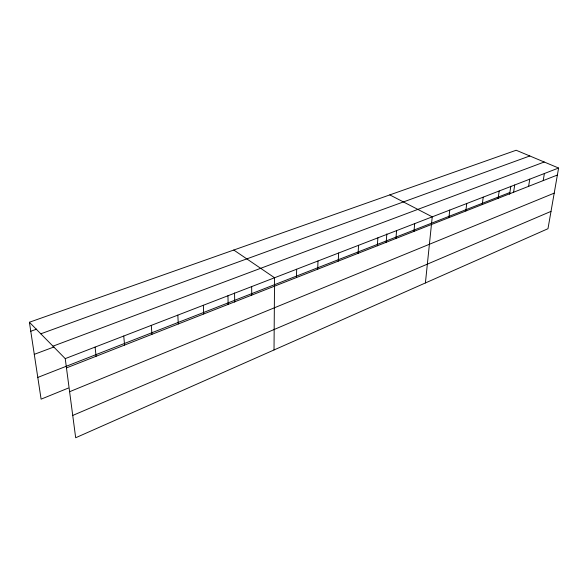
<?xml version="1.0" encoding="UTF-8"?>
<svg xmlns="http://www.w3.org/2000/svg" width="588" height="588" viewBox="0 0 588 588"><rect width="100%" height="100%" fill="white"/><g stroke="black" fill="none" stroke-linecap="round" stroke-linejoin="round"><path stroke-width="0.88" d="M274.023 349.963L274.559 277.756L233.774 250.025M296.477 277.543L296.653 269.223M317.711 269.201L317.998 260.976M338.24 261.138L338.629 253.009M358.099 253.332L358.577 245.299M377.32 245.784L377.886 237.839M386.162 242.653L386.83 233.877M395.937 238.471L396.577 230.614M413.967 231.385L414.687 223.624M425.411 282.953L432.239 216.84L389.807 194.893M448.901 217.656L449.761 210.07M465.821 211.011L466.747 203.507M482.233 204.565L483.218 197.149M498.154 198.31L499.19 190.975M509.62 194.275L510.81 186.271M513.611 192.232L514.698 184.985M528.619 186.337L529.759 179.164M543.202 180.612L544.385 173.519M558.6 168.028L547.979 228.703L75.676 437.751L65.239 358.621L29.4 322.246L516.154 150.249L558.6 168.028L65.239 358.621M72.736 415.444L551.007 211.379M69.605 391.711L554.205 193.136M68.406 388.043L41.101 399.156L29.4 322.246M37.794 377.43L509.884 192.496M66.466 367.912L557.373 175.04M52.971 346.17L544.238 162.009M34.28 354.351L53.978 346.957M40.792 333.808L529.81 155.967M30.767 331.257L36.691 329.126M95.08 347.096L96.101 356.269M123.745 336.02L124.575 345.082M151.3 325.37L151.954 334.329M177.819 315.131L178.304 323.973M203.352 305.268L203.683 313.999M227.953 295.764L228.144 304.393M234.553 292.964L234.722 302.107M251.671 286.599L251.73 295.125"/></g></svg>
